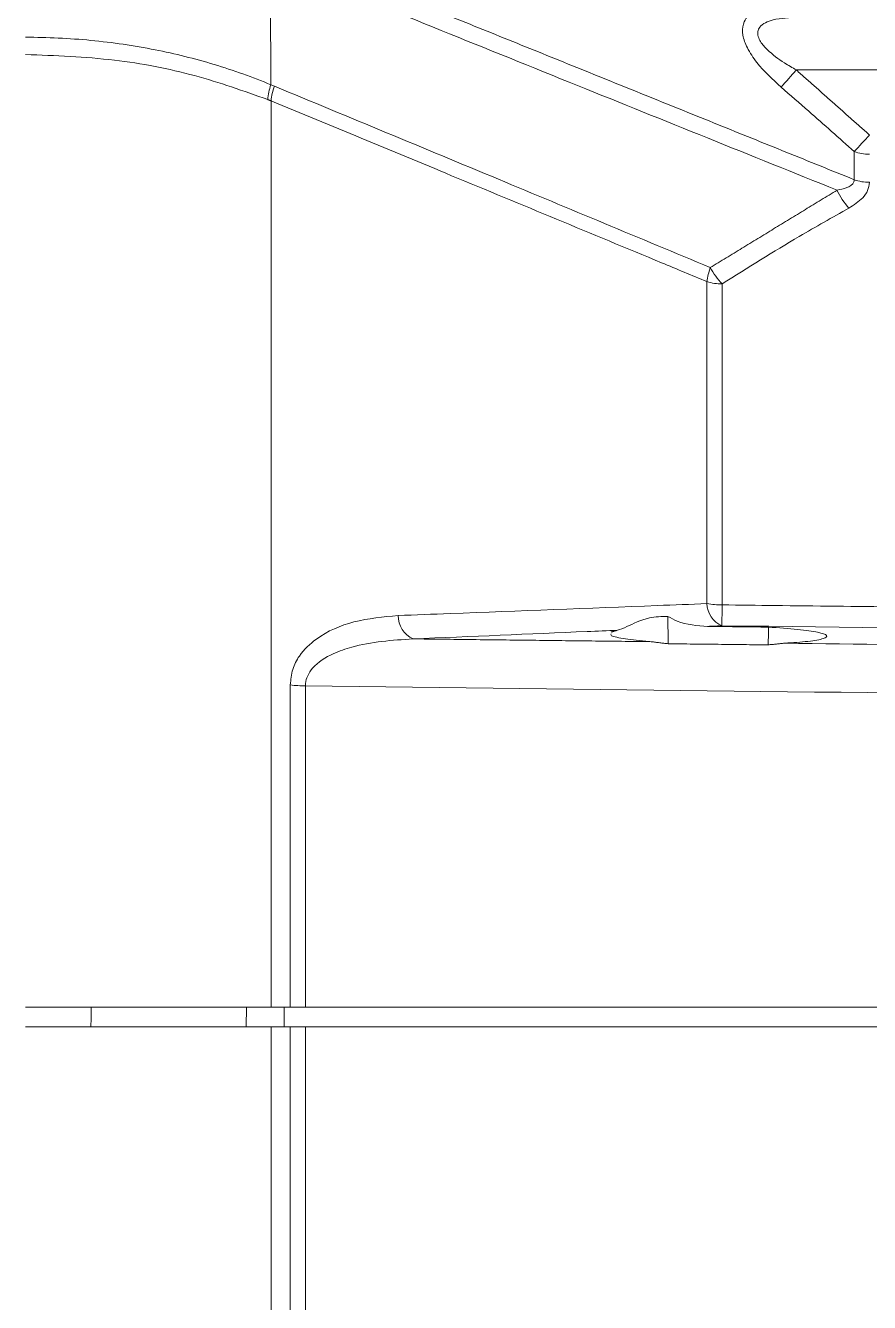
# Model space of a CAD drawing. Extents: x 11 to 120, y 2 to 94.
# Drawn here: x 21.779 to 23.498, y 39.928 to 42.528 of the extents above; entities that cross this region are included whole.
import ezdxf

# ---------------------------------------------------------------- set-up
doc = ezdxf.new("R2010")
doc.units = 0
doc.header["$MEASUREMENT"] = 0
doc.linetypes.add('SLD-Solid', pattern=[0])
doc.layers.add('OBJECT', color=7, linetype='CONTINUOUS')

msp = doc.modelspace()

# ---------------------------------------------------------------- linework, layer by layer
at = {"layer": 'OBJECT', "color": 7, "linetype": 'SLD-Solid', "lineweight": 15}
for p, q in [((22.277, 42.6535), (22.2786, 42.4071)), ((27.4075, 42.4372), (23.3488, 42.4372)), ((22.2788, 42.3743), (22.2788, 40.5293)), ((23.4668, 42.2138), (23.4668, 42.271)), ((23.1668, 41.3507), (23.1668, 42.0063)), ((23.1978, 42.0017), (23.1978, 41.3481)), ((22.3181, 40.5293), (22.3181, 41.185)), ((22.3491, 41.1833), (22.3491, 40.5293)), ((22.2281, 40.4893), (22.2288, 40.5293)), ((22.3053, 40.4893), (22.3057, 40.5293)), ((27.033, 40.5293), (22.3491, 40.5293)), ((22.2788, 40.4893), (22.2788, 38.6444)), ((22.3181, 39.8337), (22.3181, 40.4893)), ((22.3491, 40.4893), (22.3491, 39.8354)), ((22.3491, 40.4893), (27.033, 40.4893))]:
    msp.add_line(p, q, dxfattribs=at)
for centre, radius, start, end in [((20.5375, 44.8803), 3.7245, 318.2861, 319.0079), ((22.4032, 42.3644), 0.1317, 161.089, 174.5204), ((22.4095, 42.3599), 0.1315, 160.2868, 173.7131), ((20.7372, 44.8071), 3.7259, 317.1049, 317.8099), ((23.4973, 42.3546), 0.089, 249.9484, 270.3133), ((23.4973, 42.3002), 0.0917, 250.5732, 270.3183), ((23.5771, 42.2623), 0.1613, 205.6084, 221.2589), ((23.2991, 41.9899), 0.1333, 160.2798, 172.9213), ((23.323, 42.1186), 0.1713, 209.2751, 223.0285), ((23.1972, 42.1049), 0.1032, 252.8565, 270.3249), ((23.2173, 41.3518), 0.0505, 181.3382, 246.4287), ((23.1971, 41.5268), 0.1787, 260.2573, 270.2438), ((20.1072, 41.3781), 3.0907, 358.6555, 359.4441), ((22.5898, 41.3261), 0.052, 179.7536, 245.3035), ((22.3483, 41.4442), 0.2609, 263.354, 270.1765)]:
    msp.add_arc(centre, radius, start, end, dxfattribs=at)
for points in [[(22.3538, 42.6638), (23.4668, 42.2138)], [(23.3488, 42.4372), (23.4978, 42.3048)], [(22.2788, 42.3743), (22.2721, 42.377)], [(23.1736, 42.0349), (23.4317, 42.1925)], [(23.0872, 41.3247), (23.0877, 41.269)], [(22.9843, 41.2965), (22.9717, 41.2927)], [(23.1971, 41.3056), (23.1682, 41.3043)], [(23.1682, 41.3043), (23.292, 41.3029)], [(23.292, 41.3029), (23.2917, 41.2667)], [(22.5681, 41.2789), (23.0533, 41.2732)], [(23.0877, 41.2689), (23.0533, 41.2732)], [(23.2917, 41.2667), (23.0877, 41.2689)], [(23.325, 41.2701), (23.2917, 41.2667)], [(21.9121, 40.4893), (21.9122, 40.5293)], [(22.3181, 40.5293), (22.2788, 40.5293)], [(22.2788, 40.4893), (22.3181, 40.4893)]]:
    msp.add_open_spline(points, degree=1, dxfattribs=at)
for points, knots in [([(23.4317, 42.1925), (23.2556, 42.2635), (22.894, 42.4091), (22.5324, 42.5554), (22.3468, 42.6305)], [0, 0, 0, 0, 0.486991, 1, 1, 1, 1]), ([(23.3178, 42.402), (23.3003, 42.4182), (23.2734, 42.4432), (23.2485, 42.4809), (23.2384, 42.5085), (23.2392, 42.5309), (23.2506, 42.5497), (23.277, 42.5646), (23.305, 42.566), (23.3218, 42.5669)], [0, 0, 0, 0, 0.224316, 0.345841, 0.447966, 0.550598, 0.643263, 0.786621, 1, 1, 1, 1]), ([(23.3528, 42.5443), (23.3349, 42.5437), (23.3108, 42.5429), (23.2854, 42.5341), (23.2743, 42.5261), (23.2696, 42.5158), (23.2705, 42.5054), (23.2768, 42.4924), (23.2939, 42.473), (23.3198, 42.454), (23.3407, 42.4419), (23.3488, 42.4372)], [0, 0, 0, 0, 0.252396, 0.341467, 0.431195, 0.49019, 0.549439, 0.605129, 0.701097, 0.88522, 1, 1, 1, 1]), ([(21.7788, 42.5039), (21.7788, 42.5039), (21.8232, 42.5039), (21.9123, 42.4996), (22.0414, 42.4807), (22.1646, 42.4501), (22.2414, 42.4227), (22.2786, 42.4071), (22.2786, 42.4071)], [0, 0, 0, 0, 0.000005, 0.254678, 0.509351, 0.752582, 0.999995, 1, 1, 1, 1]), ([(22.2721, 42.377), (22.2232, 42.3944), (22.1238, 42.4296), (21.9565, 42.462), (21.8394, 42.4665), (21.7788, 42.4688)], [0, 0, 0, 0, 0.319145, 0.647515, 1, 1, 1, 1]), ([(22.2786, 42.4071), (22.2786, 42.4071), (22.281, 42.4062), (22.2833, 42.4052), (22.2857, 42.4042)], [0, 0, 0, 0, 0.00029, 1, 1, 1, 1]), ([(22.2857, 42.4042), (22.4378, 42.3411), (22.7339, 42.2182), (23.0297, 42.0949), (23.1736, 42.0349)], [0, 0, 0, 0, 0.513611, 1, 1, 1, 1]), ([(23.4668, 42.271), (23.436, 42.2985), (23.3866, 42.3425), (23.3365, 42.3858), (23.3178, 42.402)], [0, 0, 0, 0, 0.624898, 1, 1, 1, 1]), ([(23.1668, 42.0063), (23.136, 42.0191), (22.9627, 42.0911), (22.6667, 42.2138), (22.4014, 42.3235), (22.2788, 42.3743)], [0, 0, 0, 0, 0.104199, 0.585852, 1, 1, 1, 1]), ([(23.4317, 42.1925), (23.4385, 42.1939), (23.4487, 42.1959), (23.4597, 42.2013), (23.4649, 42.2062), (23.4668, 42.2106), (23.4668, 42.213), (23.4668, 42.2138)], [0, 0, 0, 0, 0.437726, 0.65223, 0.821699, 0.945105, 1, 1, 1, 1]), ([(23.4978, 42.2085), (23.497, 42.2029), (23.4955, 42.1917), (23.4818, 42.1725), (23.466, 42.1624), (23.4559, 42.1559)], [0, 0, 0, 0, 0.26318, 0.525234, 1, 1, 1, 1]), ([(23.4559, 42.1559), (23.4221, 42.1369), (23.3348, 42.0879), (23.2499, 42.0345), (23.1978, 42.0017)], [0, 0, 0, 0, 0.387427, 1, 1, 1, 1]), ([(22.5378, 41.3264), (22.573, 41.3277), (22.7494, 41.3345), (22.9591, 41.3426), (23.1332, 41.3494), (23.1668, 41.3507)], [0, 0, 0, 0, 0.167872, 0.839363, 1, 1, 1, 1]), ([(23.1978, 41.3481), (23.2336, 41.3477), (23.4347, 41.3454), (24.2971, 41.3355), (25.6312, 41.3201), (26.7999, 41.3067), (27.3074, 41.3009)], [0, 0, 0, 0, 0.026129, 0.146813, 0.629552, 1, 1, 1, 1]), ([(22.3181, 41.185), (22.3191, 41.1959), (22.3212, 41.2175), (22.3391, 41.2511), (22.3791, 41.289), (22.4487, 41.3182), (22.5073, 41.3236), (22.5378, 41.3264)], [0, 0, 0, 0, 0.101178, 0.20186, 0.374018, 0.675191, 1, 1, 1, 1]), ([(23.0872, 41.3247), (23.0743, 41.3243), (23.0409, 41.3233), (23.0066, 41.3039), (22.9904, 41.2985), (22.9843, 41.2965)], [0, 0, 0, 0, 0.281228, 0.727864, 1, 1, 1, 1]), ([(23.1682, 41.3043), (23.1469, 41.3058), (23.1183, 41.3077), (23.0935, 41.3213), (23.0872, 41.3247)], [0, 0, 0, 0, 0.746489, 1, 1, 1, 1]), ([(22.9843, 41.2965), (22.9638, 41.2956), (22.8253, 41.2897), (22.6864, 41.2839), (22.5681, 41.2789)], [0, 0, 0, 0, 0.147984, 1, 1, 1, 1]), ([(22.9716, 41.2893), (22.9709, 41.2883), (22.9691, 41.2851), (22.9931, 41.2796), (23.0267, 41.2754), (23.0497, 41.2735), (23.0533, 41.2732)], [0, 0, 0, 0, 0.179759, 0.554414, 0.928993, 1, 1, 1, 1]), ([(27.3067, 41.2572), (26.8764, 41.2623), (26.0157, 41.2724), (24.6459, 41.2885), (23.7063, 41.2996), (23.1971, 41.3056)], [0, 0, 0, 0, 0.314137, 0.628275, 1, 1, 1, 1]), ([(23.325, 41.2701), (23.342, 41.2712), (23.3772, 41.2737), (23.4072, 41.2793), (23.4145, 41.2858), (23.3959, 41.2925), (23.3549, 41.2986), (23.3129, 41.3015), (23.292, 41.3029)], [0, 0, 0, 0, 0.156109, 0.324409, 0.493191, 0.662433, 0.831758, 1, 1, 1, 1]), ([(22.5681, 41.2789), (22.5256, 41.2761), (22.4696, 41.2724), (22.4017, 41.2485), (22.3695, 41.2292), (22.3531, 41.205), (22.3493, 41.1919), (22.3491, 41.1848), (22.3491, 41.1833)], [0, 0, 0, 0, 0.49037, 0.647323, 0.850236, 0.921686, 0.982753, 1, 1, 1, 1]), ([(23.325, 41.2701), (23.4741, 41.2683), (24.0535, 41.2616), (25.1342, 41.249), (26.0659, 41.2382), (26.5673, 41.2323)], [0, 0, 0, 0, 0.137909, 0.536076, 1, 1, 1, 1]), ([(27.0906, 41.1258), (27.0073, 41.1268), (26.5907, 41.1319), (25.0102, 41.151), (23.513, 41.1692), (22.3491, 41.1833)], [0, 0, 0, 0, 0.052722, 0.263609, 1, 1, 1, 1]), ([(21.7788, 40.5293), (21.8442, 40.5293), (21.9797, 40.5293), (22.1481, 40.5293), (22.2444, 40.5293), (22.2788, 40.5293)], [0, 0, 0, 0, 0.375049, 0.776984, 1, 1, 1, 1]), ([(22.3491, 40.5293), (22.3421, 40.5293), (22.3312, 40.5293), (22.3215, 40.5293), (22.3181, 40.5293)], [0, 0, 0, 0, 0.64356, 1, 1, 1, 1]), ([(22.2788, 40.4893), (22.2444, 40.4893), (22.1611, 40.4893), (22.0166, 40.4893), (21.8821, 40.4893), (21.8019, 40.4893), (21.7788, 40.4893)], [0, 0, 0, 0, 0.222892, 0.54036, 0.867035, 1, 1, 1, 1]), ([(22.3181, 40.4893), (22.3245, 40.4893), (22.3344, 40.4893), (22.3452, 40.4893), (22.3491, 40.4893)], [0, 0, 0, 0, 0.64356, 1, 1, 1, 1])]:
    msp.add_open_spline(points, degree=3, knots=knots, dxfattribs=at)

doc.saveas('drawing.dxf')
